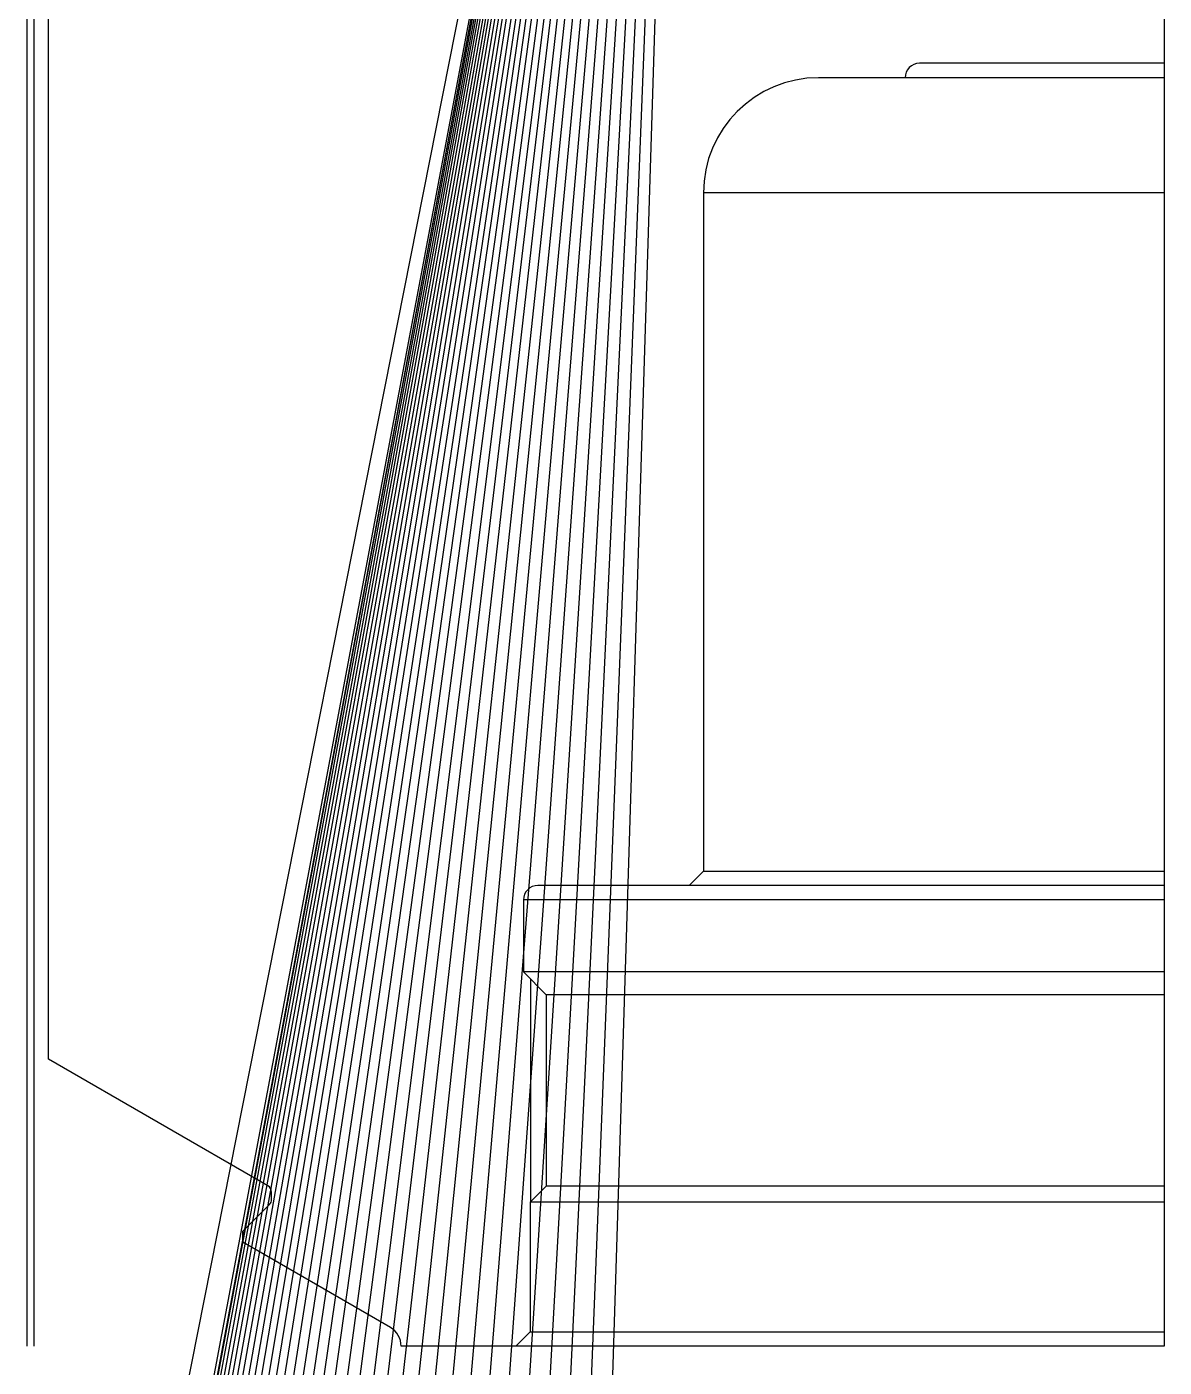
# Model space of a CAD drawing. Header units: inches. Extents: x 142.4 to 229.7, y -55.2 to 11.6.
# Drawn here: x 171.79 to 176.73, y -45.87 to -40.05 of the extents above; entities that cross this region are included whole.
import ezdxf

# ---------------------------------------------------------------- set-up
doc = ezdxf.new("R2010")
doc.units = ezdxf.units.IN
doc.header["$MEASUREMENT"] = 0
for name, color, linetype, true_color in [('Blade_1', 30, 'Continuous', 0xff7f00), ('Blade_2', 7, 'Continuous', 0xcccc00), ('Blade_3', 7, 'Continuous', 0x00cc00), ('Blade_4', 7, 'Continuous', 0x00cccc), ('Blade_5', 7, 'Continuous', 0x0066cc), ('Blade_6', 7, 'Continuous', 0xc880f5), ('Blade_7', 7, 'Continuous', 0xcc00cc)]:
    doc.layers.add(name, color=color, linetype=linetype, true_color=true_color)

msp = doc.modelspace()

# ---------------------------------------------------------------- linework, layer by layer
for p, q in [((176.7317, -34.70616), (176.7317, -45.77556)), ((171.7942, -37.01207), (171.7942, -45.77556)), ((171.8242, -37.01207), (171.8242, -45.77556)), ((171.88795, -44.52876), (171.88795, -38.52876)), ((176.7317, -40.20616), (175.6692, -40.20616)), ((175.6067, -40.26866), (175.2317, -40.26866)), ((176.7317, -40.26866), (175.6067, -40.26866)), ((176.7317, -40.76866), (174.7317, -40.76866)), ((174.7317, -40.76866), (174.7317, -43.71306)), ((174.7317, -43.71306), (174.6692, -43.77556)), ((174.7317, -43.71306), (176.7317, -43.71306)), ((174.6692, -43.77556), (174.01295, -43.77556)), ((176.7317, -43.77556), (174.6692, -43.77556)), ((176.7317, -43.83806), (173.95045, -43.83806)), ((173.95045, -43.83806), (173.95045, -44.15056)), ((176.7317, -44.15056), (173.95045, -44.15056)), ((173.95045, -44.15056), (174.04935, -44.24946)), ((173.9817, -45.14806), (173.9817, -44.18181)), ((176.7317, -44.24946), (174.04935, -44.24946)), ((174.04935, -44.24946), (174.04935, -45.08041)), ((172.84107, -45.07904), (171.88795, -44.52876)), ((174.04935, -45.08041), (173.9792, -45.15056)), ((176.7317, -45.08041), (174.04935, -45.08041)), ((172.8567, -45.13762), (172.8567, -45.10611)), ((176.7317, -45.15056), (173.9792, -45.15056)), ((173.9792, -45.15056), (173.9792, -45.71306)), ((172.7317, -45.27556), (172.84754, -45.15972)), ((172.7317, -45.32451), (172.7317, -45.27556)), ((173.37232, -45.69437), (172.7317, -45.32451)), ((173.9792, -45.71306), (173.9167, -45.77556)), ((173.9792, -45.71306), (176.7317, -45.71306)), ((173.9167, -45.77556), (173.4192, -45.77556)), ((176.7317, -45.77556), (173.9167, -45.77556))]:
    msp.add_line(p, q)
for centre, radius, start, end in [((175.6692, -40.26866), 0.0625, 90, 180), ((175.2317, -40.76866), 0.5, 90, 180), ((174.01295, -43.83806), 0.0625, 90, 180), ((172.82545, -45.10611), 0.03125, 0, 60), ((172.82545, -45.13762), 0.03125, 315, 0), ((173.32545, -45.77556), 0.09375, 0, 60)]:
    msp.add_arc(centre, radius, start, end)
at = {"layer": 'Blade_1'}
for p in [(172.12884, -48.55224), (172.25924, -48.57596), (172.52699, -48.62063), (172.95441, -48.68089), (173.57936, -48.74482)]:
    msp.add_line(p, (174.6817, -34.88233), dxfattribs=at)
at = {"layer": 'Blade_2'}
for p in [(171.98163, -48.52393), (172.10875, -48.54848), (172.12944, -48.55236), (172.29074, -48.58149), (172.5783, -48.62858), (173.02869, -48.68998), (173.68635, -48.75291)]:
    msp.add_line(p, (174.6817, -34.88233), dxfattribs=at)
at = {"layer": 'Blade_3'}
for p in [(172.14469, -48.5552), (172.32286, -48.58706), (172.63165, -48.63664), (173.10957, -48.69942), (173.79562, -48.76032)]:
    msp.add_line(p, (174.6817, -34.88233), dxfattribs=at)
at = {"layer": 'Blade_4'}
for p in [(172.16296, -48.55857), (172.35809, -48.59307), (172.68843, -48.64498), (173.19508, -48.70889), (173.90675, -48.76697)]:
    msp.add_line(p, (174.6817, -34.88233), dxfattribs=at)
at = {"layer": 'Blade_5'}
for p in [(172.1828, -48.56221), (172.39616, -48.59947), (172.74858, -48.65356), (173.28481, -48.71824), (174.01938, -48.77279)]:
    msp.add_line(p, (174.6817, -34.88233), dxfattribs=at)
at = {"layer": 'Blade_6'}
for p in [(172.20525, -48.56629), (172.43711, -48.60623), (172.81221, -48.66234), (173.37898, -48.72742), (174.13345, -48.77776)]:
    msp.add_line(p, (174.6817, -34.88233), dxfattribs=at)
at = {"layer": 'Blade_7'}
for p in [(172.12735, -48.55197), (172.23181, -48.57107), (172.48079, -48.6133), (172.88056, -48.67144), (173.47769, -48.73636), (174.24787, -48.78181)]:
    msp.add_line(p, (174.6817, -34.88233), dxfattribs=at)

doc.saveas('drawing.dxf')
